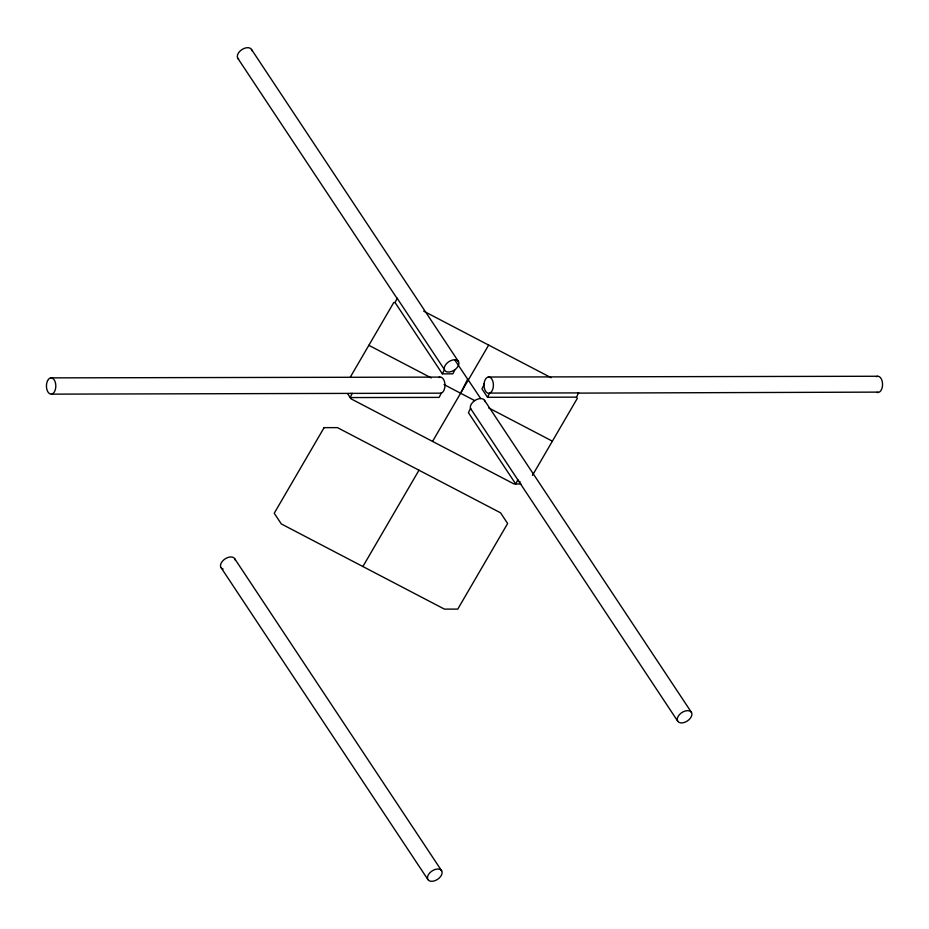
<?xml version="1.0" encoding="UTF-8"?>
<svg xmlns="http://www.w3.org/2000/svg" width="929" height="929" viewBox="0 0 929 929"><rect width="100%" height="100%" fill="white"/><g stroke="black" fill="none" stroke-linecap="round" stroke-linejoin="round"><path stroke-width="1.39" d="M442.367 373.841L395.069 302.517L397.171 298.29L444.48 369.626L442.367 373.841L452.864 373.83L454.978 369.603M352.277 393.339L350.175 397.566L439.127 397.391L441.24 393.164L51.467 394.14M484.055 384.664L481.954 388.891L487.539 397.31L576.491 397.136L577.304 398.367L532.445 475.404M487.539 397.31L489.641 393.083L578.593 392.909L576.491 397.136M517.836 479.77L515.734 483.986L468.425 412.662L470.538 408.435L677.694 721.148A8.152 5.028 -33.6 0 0 687.135 721.125L688.83 719.847A8.152 5.028 -33.6 0 0 687.657 710.627A8.152 5.028 -33.6 0 0 677.276 719.87L677.694 721.148M460.61 393.246L467.67 379.148M350.326 377.104L393.768 302.517L395.069 302.517M432.554 441.403L488.666 345.077M362.879 566.539L418.979 470.213M440.636 393.373L441.832 392.955A8.152 4.691 89.9 0 0 444.724 382.585A8.152 4.691 89.9 0 0 438.755 377.534M578.593 392.909L577.989 393.118L879.415 392.108A8.152 4.691 89.9 0 0 882.306 381.738A8.152 4.691 89.9 0 0 876.337 376.686M50.793 377.871L439.963 377.104M488.364 377.023L877.533 376.257M520.983 483.974L514.109 483.997L351.011 398.82L347.783 393.954M423.67 311.145L551.094 377.685M368.836 345.321L431.3 377.929M444.039 384.583L474.626 400.562M488.654 407.889L552.383 441.17M454.641 359.744A8.152 5.028 -33.6 0 1 455.825 368.964L454.13 370.241A8.152 5.028 -33.6 0 1 444.689 370.265L444.259 368.987A8.152 5.028 -33.6 0 1 454.641 359.744L480.699 398.553M484.52 400.341L691.478 712.427M251.515 49.458L458.461 361.532M237.731 58.179L397.391 298.929L397.171 298.29M234.712 558.735L441.67 870.821M220.939 567.468L427.897 879.542A8.152 5.028 -33.6 0 0 437.327 879.519L439.022 878.242A8.152 5.028 -33.6 0 0 437.849 869.021A8.152 5.028 -33.6 0 0 427.468 878.265L427.897 879.542M470.748 409.074L470.318 407.796A8.152 5.028 -33.6 0 1 476.96 399.377A8.152 5.028 -33.6 0 1 484.95 401.618M223.134 569.047A8.152 5.028 -33.6 0 1 224.4 559.363A8.152 5.028 -33.6 0 1 235.142 560.013M351.685 393.548A8.152 4.691 89.9 0 1 350.465 393.42M878.207 392.526A8.152 4.691 89.9 0 1 876.988 392.398M520.24 481.988A8.152 5.028 -33.6 0 1 518.045 480.398M238.625 59.154A8.152 5.028 -33.6 0 1 242.074 49.481A8.152 5.028 -33.6 0 1 251.933 50.735M484.09 383.607L484.021 385.732A8.152 4.691 89.9 0 0 489.037 393.292L490.245 392.874A8.152 4.691 89.9 0 0 491.778 378.997A8.152 4.691 89.9 0 0 484.09 383.607M324.093 427.654L274.229 513.249L281.324 523.944L444.434 609.122L457.776 609.099L507.629 523.503L500.534 512.808L337.436 427.63L324.093 427.654M47.576 380.658A8.152 4.691 89.9 0 0 50.247 394.012A8.152 4.691 89.9 0 0 55.566 383.352A8.152 4.691 89.9 0 0 47.576 380.658"/></g></svg>
